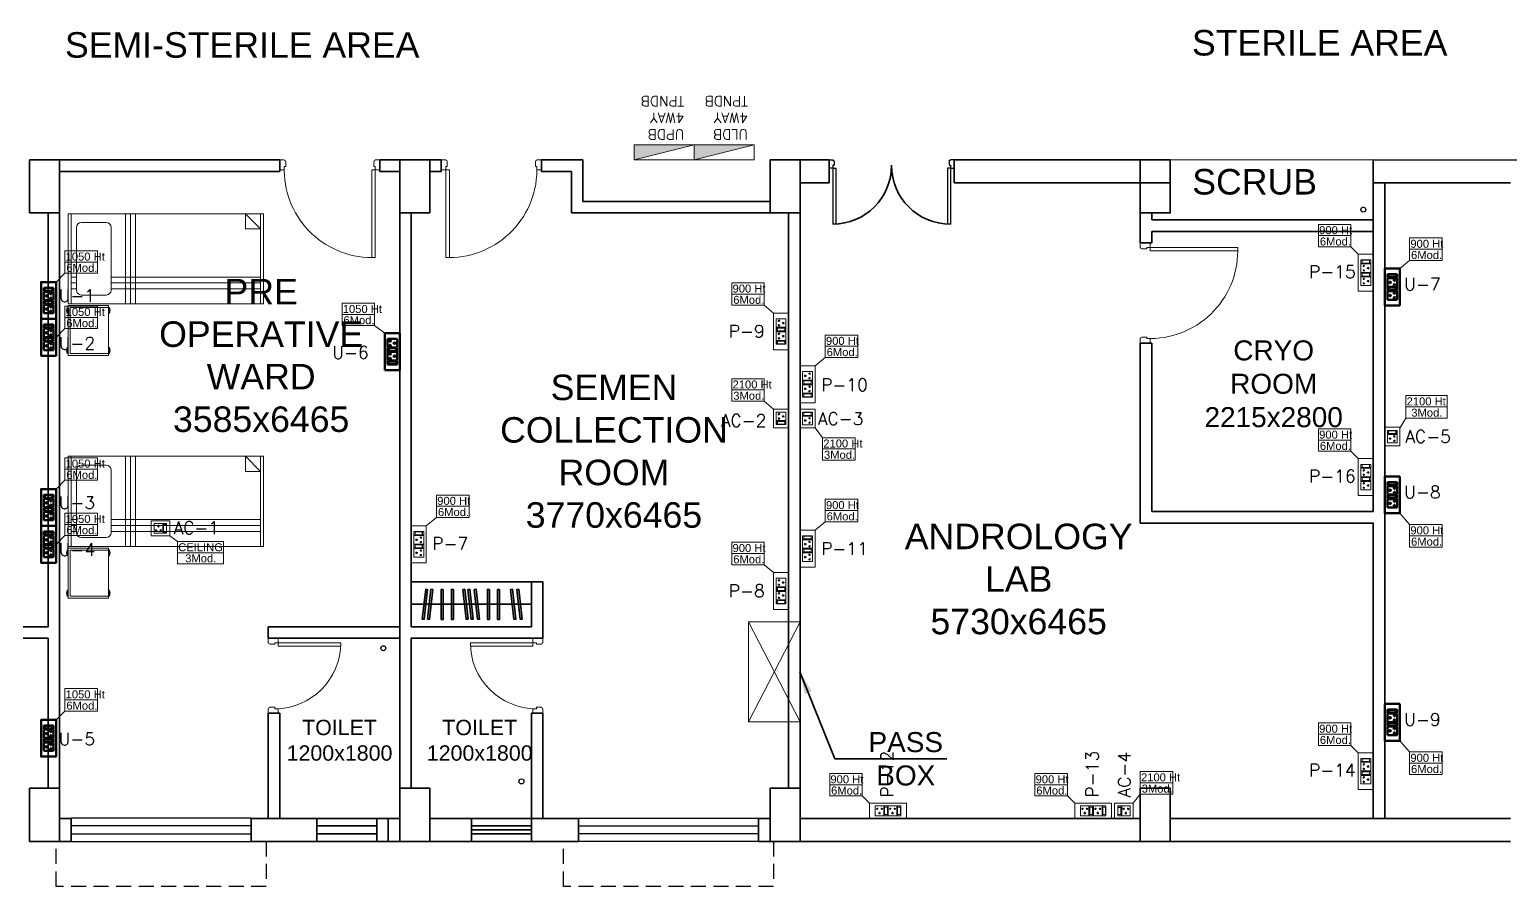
# Model space of a CAD drawing. Header units: millimetres. Extents: x 1380494 to 2061523, y -305664 to -174999.
# Drawn here: x 1644117 to 1658917, y -206533 to -197971 of the extents above; entities that cross this region are included whole.
import ezdxf

# ---------------------------------------------------------------- set-up
doc = ezdxf.new("R2010")
doc.units = ezdxf.units.MM
doc.header["$LTSCALE"] = 600
doc.header["$MEASUREMENT"] = 0
for name, pattern in [('1', [0]), ('CONTINU', [0]), ('DASHED2', [0.375, 0.25, -0.125]), ('HIDDEN', [0.375, 0.25, -0.125])]:
    doc.linetypes.add(name, pattern=pattern)
doc.layers.add('CFT_LOOPING', color=7, linetype='1', lineweight=0, true_color=0xd6d600)
doc.layers.add('ELE-6A AC SOCKET', color=7, linetype='Continuous', lineweight=0, true_color=0x00ceb6)
for name, color, linetype, lineweight in [('col', 5, 'Continuous', 35), ('DOOR', 144, 'Continuous', 13), ('ELE-2NOS OF 6-16 RAW POWER SOCKET', 1, 'Continuous', 20), ('ELE. 2N0S OF 6-16 UPS SOCKETS', 191, 'Continuous', 15), ('ELE. DB', 1, 'Continuous', 9), ('furniture', 30, 'Continuous', 9), ('HATCH', 8, 'Continuous', 5), ('P-Wall', 250, 'Continuous', 35), ('toi-fix', 46, 'Continuous', 9), ('WIN', 151, 'Continuous', 9)]:
    doc.layers.add(name, color=color, linetype=linetype, lineweight=lineweight)
for name, color, linetype in [('ELE-LIGHTING TEXT', 7, 'Continuous'), ('Lines', 7, 'Continuous'), ('MEP_HVAC_DRAIN_PIPE', 7, 'Continuous'), ('TEXT', 250, 'Continuous'), ('wall', 1, 'Continuous'), ('Window', 4, 'Continuous')]:
    doc.layers.add(name, color=color, linetype=linetype)
doc.styles.add('ARIAL', font='arial.ttf')
doc.styles.add('ROMANS', font='romans.shx')
doc.styles.get("Standard").update_dxf_attribs({"font": 'stylu.ttf'})
doc.dimstyles.get("Standard").update_dxf_attribs({"dimscale": 1.5, "dimtxt": 150, "dimasz": 150, "dimexe": 100, "dimexo": 100, "dimgap": 0.25, "dimtad": 0, "dimdec": 0, "dimzin": 0, "dimdsep": 46, "dimtxsty": 'ARIAL', "dimcen": 0.09, "dimdle": 100, "dimclrd": 7, "dimclre": 7, "dimclrt": 7, "dimadec": 0, "dimazin": 0, "dimtfac": 1, "dimtdec": 0, "dimtofl": 0, "dimtmove": 0, "dimatfit": 3, "dimfxl": 1, "dimtolj": 1, "dimtzin": 0, "dimarcsym": 0})

# ---------------------------------------------------------------- blocks, each defined once
blk = doc.blocks.new('A$C45A5314D')
at = {"layer": 'furniture', "color": 8, "ltscale": 0.75}
for p, q in [((-1962, 946), (-1950, 946)), ((-1962, 946), (-1950, 946)), ((-1962, 946), (-1962, 887)), ((-1962, 944), (-1950, 944)), ((-1962, 943), (-1950, 943)), ((-1962, 941), (-1950, 941)), ((-1962, 939), (-1950, 939)), ((-1962, 936), (-1950, 936)), ((-1962, 932), (-1950, 932)), ((-1962, 927), (-1950, 927)), ((-1962, 921), (-1950, 921)), ((-1962, 913), (-1950, 913)), ((-1962, 907), (-1950, 907)), ((-1962, 902), (-1950, 902)), ((-1962, 898), (-1950, 898)), ((-1962, 895), (-1950, 895)), ((-1962, 892), (-1950, 892)), ((-1962, 891), (-1950, 891)), ((-1962, 889), (-1950, 889)), ((-1962, 888), (-1950, 888)), ((-1950, 967), (-1550, 967)), ((-1950, 467), (-1950, 967)), ((-1930, 948), (-1930, 487)), ((-1930, 948), (-1550, 948)), ((-1550, 967), (-1550, 467)), ((-1538, 946), (-1550, 946)), ((-1538, 946), (-1550, 946)), ((-1538, 944), (-1550, 944)), ((-1538, 943), (-1550, 943)), ((-1538, 941), (-1550, 941)), ((-1538, 939), (-1550, 939)), ((-1538, 936), (-1550, 936)), ((-1538, 932), (-1550, 932)), ((-1538, 927), (-1550, 927)), ((-1538, 921), (-1550, 921)), ((-1538, 913), (-1550, 913)), ((-1538, 907), (-1550, 907)), ((-1538, 902), (-1550, 902)), ((-1538, 898), (-1550, 898)), ((-1538, 895), (-1550, 895)), ((-1538, 892), (-1550, 892)), ((-1538, 891), (-1550, 891)), ((-1538, 889), (-1550, 889)), ((-1538, 888), (-1550, 888)), ((-1538, 946), (-1538, 887)), ((-1962, 887), (-1950, 887)), ((-1538, 887), (-1550, 887)), ((-1962, 545), (-1950, 545)), ((-1962, 545), (-1950, 545)), ((-1962, 545), (-1962, 486)), ((-1962, 543), (-1950, 543)), ((-1962, 542), (-1950, 542)), ((-1962, 540), (-1950, 540)), ((-1962, 538), (-1950, 538)), ((-1962, 535), (-1950, 535)), ((-1962, 531), (-1950, 531)), ((-1962, 526), (-1950, 526)), ((-1962, 520), (-1950, 520)), ((-1962, 512), (-1950, 512)), ((-1962, 506), (-1950, 506)), ((-1962, 501), (-1950, 501)), ((-1962, 497), (-1950, 497)), ((-1962, 494), (-1950, 494)), ((-1962, 491), (-1950, 491)), ((-1962, 490), (-1950, 490)), ((-1962, 488), (-1950, 488)), ((-1962, 487), (-1950, 487)), ((-1962, 486), (-1950, 486)), ((-1962, 486), (-1950, 486)), ((-1550, 467), (-1950, 467)), ((-1550, 487), (-1930, 487)), ((-1538, 545), (-1550, 545)), ((-1538, 545), (-1550, 545)), ((-1538, 543), (-1550, 543)), ((-1538, 542), (-1550, 542)), ((-1538, 540), (-1550, 540)), ((-1538, 538), (-1550, 538)), ((-1538, 535), (-1550, 535)), ((-1538, 531), (-1550, 531)), ((-1538, 526), (-1550, 526)), ((-1538, 520), (-1550, 520)), ((-1538, 512), (-1550, 512)), ((-1538, 506), (-1550, 506)), ((-1538, 501), (-1550, 501)), ((-1538, 497), (-1550, 497)), ((-1538, 494), (-1550, 494)), ((-1538, 491), (-1550, 491)), ((-1538, 490), (-1550, 490)), ((-1538, 488), (-1550, 488)), ((-1538, 487), (-1550, 487)), ((-1538, 486), (-1550, 486)), ((-1538, 545), (-1538, 486))]:
    blk.add_line(p, q, dxfattribs=at)
at = {"layer": 'furniture', "color": 8}
for p, q in [((0, 450), (-1950, 450)), ((-1950, 450), (-1950, -450)), ((-1920, 450), (-1920, -450)), ((-1377, -450), (-1377, 450)), ((-1327, -450), (-1327, 450)), ((-1277, -450), (-1277, 450)), ((-30, -450), (-30, 450)), ((0, -450), (0, 450)), ((-1920, 300), (-1869, 300)), ((-1869, 313), (-1869, -313)), ((-1572, 362), (-1820, 362)), ((-1523, 313), (-1523, -313)), ((-1523, 300), (-30, 300)), ((-1920, 241), (-1869, 241)), ((-1920, 182), (-1869, 182)), ((-1523, 241), (-30, 241)), ((-1523, 182), (-30, 182)), ((-1820, -362), (-1572, -362)), ((-180, -450), (-30, -300)), ((-180, -450), (-180, -300)), ((-30, -300), (-180, -300)), ((-1950, -450), (0, -450))]:
    blk.add_line(p, q, dxfattribs=at)
at = {"layer": 'furniture', "color": 8, "ltscale": 0.75}
for centre, start, end in [((-1876, 917), 161.0754, 198.9247), ((-1624, 917), 341.0754, 18.9247), ((-1876, 516), 161.0754, 198.9247), ((-1624, 516), 341.0754, 18.9247)]:
    blk.add_arc(centre, 91.1, start, end, dxfattribs=at)
at = {"layer": 'furniture', "color": 8}
for centre, start, end in [((-1820, 313), 90, 180), ((-1572, 313), 0, 90), ((-1820, -313), 180, 270), ((-1572, -313), 270, 0)]:
    blk.add_arc(centre, 49.2, start, end, dxfattribs=at)
blk = doc.blocks.new('A$C19B8274B')
at = {"layer": 'DOOR'}
blk.add_line((-45, 925), (-80, 925), dxfattribs=at)
at = {"layer": 'DOOR', "color": 8}
for p, q in [((-80, 50), (-80, 925)), ((-45, 50), (-45, 925)), ((-45, 50), (-80, 50)), ((-955, -50), (-955, -47.5)), ((-940, -35), (-942.5, -35)), ((-60, -35), (-57.5, -35)), ((-45, -50), (-45, -47.5))]:
    blk.add_line(p, q, dxfattribs=at)
for points in [[(-940, 15), (-955, 15), (-955, 50), (-1000, 50), (-1000, -50), (-955, -50)], [(-940, -35), (-940, 15)], [(-60, 15), (-45, 15), (-45, 50), (0, 50), (0, -50), (-45, -50)], [(-60, -35), (-60, 15)]]:
    blk.add_lwpolyline(points, dxfattribs=at)
for centre, radius, start, end in [((-80, 50), 875, 90, 182.29244), ((-955, -35), 12.5, 270, 0), ((-45, -35), 12.5, 180, 270)]:
    blk.add_arc(centre, radius, start, end, dxfattribs=at)
blk = doc.blocks.new('750')
at = {"layer": 'DOOR', "color": 8}
for p, q in [((-50, 705), (-47.5, 705)), ((-35, 690), (-35, 692.5)), ((-50, 45), (-47.5, 45)), ((-35, 60), (-35, 57.5)), ((50, 45), (50, 80)), ((50, 80), (675, 80)), ((50, 45), (675, 45)), ((675, 45), (675, 80))]:
    blk.add_line(p, q, dxfattribs=at)
for points in [[(15, 690), (15, 705), (50, 705), (50, 750), (-50, 750), (-50, 705)], [(-35, 690), (15, 690)], [(15, 60), (15, 45), (50, 45), (50, 0), (-50, 0), (-50, 45)], [(-35, 60), (15, 60)]]:
    blk.add_lwpolyline(points, dxfattribs=at)
for centre, radius, start, end in [((-35, 705), 12.5, 180, 270), ((15, 45), 660, 0, 90), ((-35, 45), 12.5, 90, 180)]:
    blk.add_arc(centre, radius, start, end, dxfattribs=at)
blk = doc.blocks.new('W1800')
at = {"layer": 'wall', "color": 7}
for p, q in [((0, -58), (0, 173)), ((1800, 173), (1800, -58))]:
    blk.add_line(p, q, dxfattribs=at)
at = {"layer": 'Window'}
for p, q in [((0, 173), (1800, 173)), ((0, 98), (1800, 98)), ((1800, 18), (0, 18)), ((1800, -58), (0, -58))]:
    blk.add_line(p, q, dxfattribs=at)
blk = doc.blocks.new('6MODULE-UPS')
at = {"layer": 'ELE. 2N0S OF 6-16 UPS SOCKETS', "color": 223, "lineweight": 50}
for p, q in [((-6, 92), (-6, 20)), ((-6, 92), (-6, 20)), ((19, 92), (-6, 92)), ((-6, 92), (19, 92)), ((-6, 20), (19, 20)), ((-4, 84), (-4, 28)), ((17, 84), (-4, 84)), ((-4, 30), (17, 30)), ((-4, 28), (17, 28)), ((17, 28), (17, 84)), ((19, 20), (19, 92)), ((24, 92), (87, 92)), ((24, 20), (24, 92)), ((87, 20), (24, 20)), ((87, 92), (87, 20)), ((91, 92), (91, 20)), ((91, 92), (91, 20)), ((116, 92), (91, 92)), ((91, 92), (116, 92)), ((91, 20), (116, 20)), ((93, 84), (93, 28)), ((114, 84), (93, 84)), ((93, 30), (114, 30)), ((93, 28), (114, 28)), ((114, 28), (114, 84)), ((116, 20), (116, 92)), ((120, 20), (120, 92)), ((120, 92), (184, 92)), ((184, 20), (120, 20)), ((184, 92), (184, 20))]:
    blk.add_line(p, q, dxfattribs=at)
blk.add_lwpolyline([(-48, 0), (226, 0), (226, 112), (-48, 112)], close=True, dxfattribs=at)
for centre, radius, start, end in [((37, 42), 4.24, 5.2689, 272.51), ((41, 39), 3.42, 202.6838, 75.0951), ((55, 74), 4.92, 307.1584, 232.8416), ((55, 69), 3.14, 161.4031, 18.5969), ((70, 39), 3.42, 104.9049, 337.3162), ((73, 42), 4.24, 267.49, 174.7311), ((134, 42), 4.24, 5.2689, 272.51), ((137, 39), 3.42, 202.6838, 75.0951), ((152, 74), 4.92, 307.1584, 232.8416), ((152, 69), 3.14, 161.4031, 18.5969), ((167, 39), 3.42, 104.9049, 337.3162), ((170, 42), 4.24, 267.49, 174.7311)]:
    blk.add_arc(centre, radius, start, end, dxfattribs=at)
blk = doc.blocks.new('RTUH 6U')
at = {"layer": 'ELE-2NOS OF 6-16 RAW POWER SOCKET', "color": 30, "ltscale": 300}
for p, q in [((-312, -26), (-227, -26)), ((-312, -124), (-312, -26)), ((-227, -124), (-312, -124)), ((-227, -26), (-227, -124)), ((-187, -26), (-221, -26)), ((-221, -26), (-221, -124)), ((-187, -124), (-221, -124)), ((-221, -124), (-187, -124)), ((-190, -37), (-218, -37)), ((-218, -37), (-218, -113)), ((-190, -40), (-218, -40)), ((-218, -113), (-190, -113)), ((-190, -113), (-190, -37)), ((-187, -124), (-187, -26)), ((-187, -124), (-187, -26)), ((-181, -124), (-181, -26)), ((-181, -26), (-96, -26)), ((-96, -124), (-181, -124)), ((-96, -26), (-96, -124)), ((-57, -26), (-91, -26)), ((-91, -26), (-91, -124)), ((-57, -124), (-91, -124)), ((-91, -124), (-57, -124)), ((-60, -37), (-88, -37)), ((-88, -37), (-88, -113)), ((-60, -40), (-88, -40)), ((-88, -113), (-60, -113)), ((-60, -113), (-60, -37)), ((-57, -124), (-57, -26)), ((-57, -124), (-57, -26))]:
    blk.add_line(p, q, dxfattribs=at)
blk.add_lwpolyline([(0, 0), (-368, 0), (-368, -150), (0, -150)], close=True, dxfattribs=at)
for centre, radius, start, end in [((-293, -56), 5.7, 87.49, 354.7311), ((-289, -52), 4.6, 284.9049, 157.3162), ((-269, -99), 6.62, 127.1584, 52.8416), ((-269, -92), 4.22, 341.4031, 198.5969), ((-249, -52), 4.6, 22.6838, 255.0951), ((-245, -56), 5.7, 185.2689, 92.51), ((-163, -56), 5.7, 87.49, 354.7311), ((-159, -52), 4.6, 284.9049, 157.3162), ((-139, -99), 6.62, 127.1584, 52.8416), ((-139, -92), 4.22, 341.4031, 198.5969), ((-119, -52), 4.6, 22.6838, 255.0951), ((-115, -56), 5.7, 185.2689, 92.51)]:
    blk.add_arc(centre, radius, start, end, dxfattribs=at)
blk = doc.blocks.new('UPS DB')
at = {"layer": 'HATCH'}
h = blk.add_hatch(color=3, dxfattribs=at)
h.dxf.hatch_style = 1
h.paths.add_polyline_path([(0, -150), (600, -150), (600, 0)])
at = {"layer": 'ELE. DB', "color": 3}
blk.add_line((600, 0), (0, -150), dxfattribs=at)
blk.add_lwpolyline([(0, 0), (600, 0), (600, -150), (0, -150)], close=True, dxfattribs=at)
blk = doc.blocks.new('54Y')
at = {"layer": 'ELE. 2N0S OF 6-16 UPS SOCKETS', "color": 140, "lineweight": 50}
for p, q in [((26, 312), (26, 278)), ((26, 278), (26, 312)), ((26, 312), (124, 312)), ((26, 312), (124, 312)), ((37, 281), (37, 309)), ((37, 309), (113, 309)), ((110, 309), (110, 281)), ((113, 309), (113, 281)), ((124, 312), (124, 278)), ((124, 278), (26, 278)), ((124, 272), (26, 272)), ((26, 272), (26, 187)), ((26, 187), (124, 187)), ((26, 181), (26, 148)), ((26, 148), (26, 181)), ((26, 181), (124, 181)), ((26, 181), (124, 181)), ((113, 281), (37, 281)), ((37, 150), (37, 179)), ((37, 179), (113, 179)), ((113, 150), (37, 150)), ((110, 179), (110, 150)), ((113, 179), (113, 150)), ((124, 187), (124, 272)), ((124, 181), (124, 148)), ((124, 148), (26, 148)), ((26, 142), (26, 57)), ((124, 142), (26, 142)), ((26, 57), (124, 57)), ((124, 57), (124, 142))]:
    blk.add_line(p, q, dxfattribs=at)
blk.add_lwpolyline([(150, 368), (150, 0), (0, 0), (0, 368)], close=True, dxfattribs=at)
for centre, radius, start, end in [((51, 230), 6.62, 37.1584, 322.8416), ((58, 230), 4.22, 251.4031, 108.5969), ((94, 254), 5.7, 357.49, 264.7311), ((94, 205), 5.7, 95.2689, 2.51), ((98, 249), 4.6, 194.9049, 67.3162), ((98, 210), 4.6, 292.6838, 165.0951), ((51, 99), 6.62, 37.1584, 322.8416), ((58, 99), 4.22, 251.4031, 108.5969), ((94, 124), 5.7, 357.49, 264.7311), ((94, 75), 5.7, 95.2689, 2.51), ((98, 119), 4.6, 194.9049, 67.3162), ((98, 80), 4.6, 292.6838, 165.0951)]:
    blk.add_arc(centre, radius, start, end, dxfattribs=at)
blk = doc.blocks.new('EQ2WE')
at = {"layer": 'ELE-6A AC SOCKET', "lineweight": 0}
for p, q in [((-99, 170), (-215, 170)), ((-215, 170), (-215, 36)), ((-215, 36), (-99, 36)), ((-99, 36), (-99, 170)), ((-91, 36), (-91, 170)), ((-91, 170), (-45, 170)), ((-45, 170), (-91, 170)), ((-45, 36), (-91, 36)), ((-87, 51), (-87, 155)), ((-87, 155), (-48, 155)), ((-48, 55), (-87, 55)), ((-48, 51), (-87, 51)), ((-48, 155), (-48, 51)), ((-45, 170), (-45, 36)), ((-45, 170), (-45, 36))]:
    blk.add_line(p, q, dxfattribs=at)
blk.add_lwpolyline([(0, 0), (-257, 0), (-257, 206), (0, 206)], close=True, dxfattribs=at)
for centre, radius, start, end in [((-190, 77), 7.83, 5.2689, 272.51), ((-184, 72), 6.31, 202.6838, 75.0951), ((-157, 136), 9.08, 307.1584, 232.8416), ((-157, 127), 5.79, 161.4031, 18.5969), ((-130, 72), 6.31, 104.9049, 337.3162), ((-124, 77), 7.83, 267.49, 174.7311)]:
    blk.add_arc(centre, radius, start, end, dxfattribs=at)
blk = doc.blocks.new('rwgha')
at = {"color": 8, "lineweight": 25}
for p, q in [((22790, 6726.7), (22790, 6810)), ((22790, 6726.7), (22790, 6810)), ((22790, 6810), (22827.5, 6810)), ((22827.5, 6810), (22827.5, 6807.9)), ((24040, 6810), (24002.5, 6810)), ((24002.5, 6810), (24002.5, 6807.9)), ((24040, 6726.7), (24040, 6810)), ((22827.5, 6726.7), (22790, 6726.7)), ((22840, 6755.8), (22827.5, 6755.8)), ((22827.5, 6755.8), (22827.5, 6726.7)), ((22827.5, 6726.7), (22827.5, 6168.3)), ((22827.5, 6726.7), (22856.7, 6726.7)), ((22840, 6797.5), (22837.9, 6797.5)), ((22840, 6797.5), (22840, 6755.8)), ((22856.7, 6726.7), (22856.7, 6168.3)), ((23973.3, 6726.7), (23973.3, 6168.3)), ((24002.5, 6726.7), (23973.3, 6726.7)), ((23990, 6797.5), (23992.1, 6797.5)), ((23990, 6797.5), (23990, 6755.8)), ((23990, 6755.8), (24002.5, 6755.8)), ((24002.5, 6755.8), (24002.5, 6726.7)), ((24002.5, 6726.7), (24040, 6726.7)), ((24002.5, 6726.7), (24002.5, 6168.3))]:
    blk.add_line(p, q, dxfattribs=at)
at = {"color": 8}
for centre, radius, start, end in [((22827.5, 6797.5), 10.4, 0, 90), ((22827.5, 6755.8), 587.5, 270, 0), ((24002.5, 6755.8), 587.5, 180, 270), ((24002.5, 6797.5), 10.4, 90, 180)]:
    blk.add_arc(centre, radius, start, end, dxfattribs=at)
at = {"layer": 'col'}
for points in [[(14800, 6280), (15100, 6280), (15100, 6810), (14800, 6810)], [(18500, 6280), (18800, 6280), (18800, 6810), (18500, 6810)], [(22200, 6280), (22500, 6280), (22500, 6810), (22200, 6810)], [(25900, 6280), (26200, 6280), (26200, 6810), (25900, 6810)], [(14800, 0), (15100, 0), (15100, 530), (14800, 530)], [(18500, 0), (18800, 0), (18800, 530), (18500, 530)], [(22200, 0), (22500, 0), (22500, 530), (22200, 530)], [(25900, 0), (26200, 0), (26200, 530), (25900, 530)]]:
    blk.add_lwpolyline(points, close=True, dxfattribs=at)
at = {"layer": 'furniture', "linetype": 'Continuous'}
blk.add_line((28230, 6810), (26015, 6810), dxfattribs=at)
at = {"layer": 'Lines', "linetype": 'HIDDEN'}
for points in [[(17165, 0), (17165, -450), (15065, -450), (15065, 0)], [(22235, 0), (22235, -450), (20135, -450), (20135, 0)]]:
    blk.add_lwpolyline(points, dxfattribs=at)
at = {"layer": 'MEP_HVAC_DRAIN_PIPE', "linetype": 'ByBlock'}
for centre in [(28130, 6313.2), (18335.6, 1930), (19715, 598.8)]:
    blk.add_circle(centre, 25, dxfattribs=at)
at = {"layer": 'P-Wall', "color": 8, "linetype": 'Continuous'}
for p, q in [((15100, 6810), (17300, 6810)), ((18300, 6695), (18300, 6810)), ((18300, 6810), (18500, 6810)), ((18800, 6810), (18915, 6810)), ((18915, 6695), (18915, 6810)), ((19915, 6810), (20330, 6810)), ((19915, 6695), (19915, 6810)), ((22500, 6810), (22790, 6810)), ((24040.5, 6812), (26200, 6810)), ((28230, 6810), (30812.3, 6807.4)), ((15100, 6695), (17300, 6695)), ((18300, 6695), (18500, 6695)), ((18800, 6695), (18915, 6695)), ((19915, 6695), (20215, 6695)), ((25910, 6803), (25910, 6803)), ((22500, 6580), (22790, 6580)), ((24040.5, 6582.1), (26200, 6580)), ((25900, 6630.5), (25900, 6630.5)), ((28230, 6580), (29600, 6580)), ((26015, 5980), (25900, 5980)), ((26015, 4980), (25900, 4980))]:
    blk.add_line(p, q, dxfattribs=at)
at = {"layer": 'P-Wall', "color": 8}
for p, q in [((17300, 6810), (17300, 6695)), ((22790, 6810), (22790, 6580)), ((24040.5, 6812.1), (24040.5, 6582.1)), ((28230, 6810), (28230, 3295)), ((18500, 1915), (18500, 6695)), ((28345, 6580), (28345, 230)), ((14985, 2145), (14985, 6280)), ((15100, 530), (15100, 6280)), ((18615, 2145), (18615, 6280)), ((22385, 6280), (22385, 530)), ((22500, 6280), (22500, 530)), ((25900, 6280), (25900, 5980)), ((28230, 6210), (26015, 6210)), ((26015, 6095), (26015, 5980)), ((28230, 6095), (26015, 6095)), ((25900, 4980), (25900, 3180)), ((26015, 4980), (26015, 3295)), ((28230, 3295), (26015, 3295)), ((28230, 3180), (25900, 3180)), ((28230, 3184.7), (28230, 230)), ((19815, 2595), (18615, 2595)), ((19815, 2595), (19930, 2595)), ((19815, 2145), (19815, 2595)), ((19930, 2030), (19930, 2595)), ((19815, 2370), (18615, 2370)), ((14500, 2145), (14985, 2145)), ((17185, 2030), (17185, 2145)), ((17185, 2145), (18500, 2145)), ((19815, 2145), (18615, 2145)), ((14500, 2030), (14985, 2030)), ((14985, 530), (14985, 2030)), ((17185, 2030), (18500, 2030)), ((18500, 530), (18500, 2030)), ((19930, 2030), (18615, 2030)), ((18615, 530), (18615, 2030)), ((17185, 1280), (17300, 1280)), ((17185, 230), (17185, 1280)), ((17300, 230), (17300, 1280)), ((19930, 1280), (19815, 1280)), ((19815, 230), (19815, 1280)), ((19930, 230), (19930, 1280)), ((15100, 230), (15215, 230)), ((15215, 230), (15215, 0)), ((17015, 230), (17185, 230)), ((17015, 230), (17015, 0)), ((17015, 230), (18500, 230)), ((17015, 230), (17015, 0)), ((17300, 230), (17670, 230)), ((18270, 230), (17670, 230)), ((17670, 230), (17670, 0)), ((18270, 155), (17670, 155)), ((18270, 230), (18500, 230)), ((18270, 230), (18270, 0)), ((18385, 230), (18385, 0)), ((18500, 230), (18385, 230)), ((19030, 230), (18800, 230)), ((19030, 230), (18800, 230)), ((20285, 230), (18800, 230)), ((19630, 230), (19030, 230)), ((19630, 230), (19030, 230)), ((19215, 230), (19215, 0)), ((19215, 230), (19215, 0)), ((19815, 155), (19215, 155)), ((19815, 155), (19215, 155)), ((19815, 230), (19630, 230)), ((19815, 230), (19630, 230)), ((19815, 230), (19815, 0)), ((19815, 230), (19815, 0)), ((20285, 230), (20285, 0)), ((22085, 230), (22200, 230)), ((22085, 230), (22085, 0)), ((22085, 230), (22085, 0)), ((22085, 230), (22200, 230)), ((22500, 230), (25900, 230)), ((29600, 230), (26200, 230)), ((15100, 0), (15215, 0)), ((17015, 0), (17670, 0)), ((17015, 0), (18500, 0)), ((18270, 75), (17670, 75)), ((18270, 0), (17670, 0)), ((18270, 0), (18500, 0)), ((18500, 0), (18385, 0)), ((19030, 0), (18800, 0)), ((20285, 0), (18800, 0)), ((19630, 0), (19030, 0)), ((19030, 0), (19630, 0)), ((19815, 115), (19215, 115)), ((19815, 75), (19215, 75)), ((22085, 0), (22200, 0)), ((22500, 0), (25900, 0)), ((29600, 0), (26200, 0))]:
    blk.add_line(p, q, dxfattribs=at)
at = {"layer": 'P-Wall'}
for p, q in [((20330, 6810), (20330, 6395)), ((20215, 6695), (20215, 6280)), ((22200, 6395), (20330, 6395)), ((22200, 6280), (20215, 6280)), ((26015, 6210), (26015, 6280))]:
    blk.add_line(p, q, dxfattribs=at)
for points in [[(18778.4, 2517.5), (18744.8, 2219), (18724.9, 2220.7), (18758.5, 2519.3), (18778.4, 2517.5)], [(18830.4, 2517.5), (18796.8, 2219), (18776.9, 2220.7), (18810.5, 2519.3), (18830.4, 2517.5)], [(18934.5, 2518.2), (18934.5, 2218.2), (18914.5, 2218.2), (18914.5, 2518.2), (18934.5, 2518.2)], [(19036.1, 2518.2), (19036.1, 2218.2), (19016.1, 2218.2), (19016.1, 2518.2), (19036.1, 2518.2)], [(19128.9, 2517.5), (19162.5, 2219), (19182.4, 2220.7), (19148.8, 2519.3), (19128.9, 2517.5)], [(19180.9, 2517.5), (19214.5, 2219), (19234.4, 2220.7), (19200.8, 2519.3), (19180.9, 2517.5)], [(19243.4, 2517.5), (19277, 2219), (19296.9, 2220.7), (19263.3, 2519.3), (19243.4, 2517.5)], [(19395.4, 2518.2), (19395.4, 2218.2), (19375.4, 2218.2), (19375.4, 2518.2), (19395.4, 2518.2)], [(19497, 2518.2), (19497, 2218.2), (19477, 2218.2), (19477, 2518.2), (19497, 2518.2)], [(19606.9, 2517.5), (19640.5, 2219), (19660.4, 2220.7), (19626.8, 2519.3), (19606.9, 2517.5)], [(19669.4, 2517.5), (19703, 2219), (19722.9, 2220.7), (19689.3, 2519.3), (19669.4, 2517.5)]]:
    blk.add_lwpolyline(points, dxfattribs=at)
at = {"layer": 'WIN', "color": 8, "linetype": 'Continuous'}
for p, q in [((21985, 1195.3), (22500, 2195.3)), ((22500, 1195.3), (21985, 2195.3))]:
    blk.add_line(p, q, dxfattribs=at)
at = {"layer": 'WIN', "linetype": 'Continuous'}
blk.add_lwpolyline([(22500, 1195.3), (21985, 1195.3), (21985, 2195.3), (22500, 2195.3)], close=True, dxfattribs=at)
at = {"layer": 'DOOR', "linetype": 'Continuous', "xscale": -1}
for p, rotation in [((18300, 6760), 180), ((25950, 5980), 270)]:
    blk.add_blockref('A$C19B8274B', p, dxfattribs=dict(at, rotation=rotation))
at = {"layer": 'DOOR', "linetype": 'Continuous', "rotation": 180}
blk.add_blockref('A$C19B8274B', (18915, 6760), dxfattribs=at)
at = {"layer": 'DOOR', "color": 7, "xscale": -1}
blk.add_blockref('W1800', (17015, 57.5), dxfattribs=at)
at = {"layer": 'DOOR', "color": 7}
blk.add_blockref('W1800', (20285, 57.5), dxfattribs=at)
at = {"layer": 'furniture', "linetype": 'Continuous', "xscale": -1, "rotation": 179.9999868732306}
for p in [(17136.8, 5821.7), (17136.8, 3397.7)]:
    blk.add_blockref('A$C45A5314D', p, dxfattribs=at)
at = {"layer": 'P-Wall', "xscale": -1, "rotation": 180}
blk.add_blockref('750', (17235, 2030), dxfattribs=at)
at = {"layer": 'P-Wall', "rotation": 180}
blk.add_blockref('750', (19880, 2030), dxfattribs=at)
at = {"layer": 'TEXT', "color": 8, "attachment_point": 5, "style": 'ARIAL'}
for s, insert, char_height, width in [('SEMI-STERILE AREA', (16924.9, 7957.1), 255, 5392.826), ('STERILE AREA', (27694.2, 7978.8), 255, 5392.826), ('SCRUB', (27043.9, 6589.7), 255, 3332.726), ('PRE \\POPERATIVE WARD\\P3585x6465', (17114.3, 4854.5), 255, 2454.158), ('CRYO ROOM 2215x2800', (27234.2, 4571.3), 200, 1382.81), ('SEMEN COLLECTION ROOM \\P3770x6465', (20640.4, 3897.5), 255, 2322.893), ('ANDROLOGY LAB \\P5730x6465', (24685.3, 2620.4), 255, 2711.593), ('TOILET\\P1200x1800', (17897.5, 1009.3), 153, 1626.956), ('TOILET\\P1200x1800', (19298.5, 1009.3), 153, 1626.956), ('PASS BOX', (23556.8, 823.8), 200, 1149.25)]:
    blk.add_mtext(s, dxfattribs=dict(at, insert=insert, char_height=char_height, width=width))
at = {"layer": 'toi-fix', "linetype": 'Continuous'}
blk.add_leader([(22498.6, 1695.3), (22847.6, 823.8), (23965.9, 823.8)], dimstyle='Standard', dxfattribs=at)

msp = doc.modelspace()

# ---------------------------------------------------------------- linework, layer by layer
at = {"layer": 'CFT_LOOPING', "color": 7, "linetype": 'DASHED2', "ltscale": 5}
for p, q in [((1657397.1858, -200215.5337), (1657323.3931, -200142.3013)), ((1657910.18, -200277.9141), (1657812.1858, -200358.3112)), ((1644469.7957, -200406.1422), (1644382.1858, -200493.331)), ((1651552.1857, -200803.9431), (1651460.4717, -200725.6123)), ((1644469.7957, -200958.8596), (1644382.1858, -201046.0484)), ((1647564.4429, -200929.3408), (1647667.1858, -201005.425)), ((1651967.1857, -201331.7937), (1652069.0349, -201248.2699)), ((1651552.1858, -201762.4497), (1651460.4717, -201684.1189)), ((1657812.1858, -201954.8524), (1657872.5357, -201852.8535)), ((1651967.1858, -201949.9497), (1652042.5244, -202049.2058)), ((1657397.1858, -202258.2256), (1657323.3931, -202184.9932)), ((1644469.7958, -202474.7406), (1644382.1858, -202561.9294)), ((1648082.1857, -202930.4076), (1648184.0349, -202846.8838)), ((1651967.1857, -202973.2359), (1652069.0349, -202889.7121)), ((1657812.1858, -202804.5292), (1657910.18, -202916.9151)), ((1644469.7958, -203027.458), (1644382.1858, -203114.6468)), ((1645519.2805, -203030.3938), (1645594.9713, -203085.6329)), ((1651552.1857, -203397.0624), (1651460.4717, -203318.7316)), ((1644469.7958, -204780.8079), (1644382.1858, -204867.9966)), ((1657397.1858, -205196.9954), (1657323.3931, -205123.763)), ((1657812.1858, -205077.232), (1657910.18, -205189.618)), ((1652512.252, -205702.8395), (1652438.4593, -205629.6071)), ((1654563.173, -205702.8395), (1654489.3804, -205629.6071)), ((1655147.7086, -205702.8395), (1655217.9071, -205610.1094))]:
    msp.add_line(p, q, dxfattribs=at)
for points in [[(1656998.5731, -199917.3013), (1657323.3931, -199917.3013), (1657323.3931, -200029.8013), (1656998.5731, -200029.8013)], [(1656998.5731, -200029.8013), (1657323.3931, -200029.8013), (1657323.3931, -200142.3013), (1656998.5731, -200142.3013)], [(1657910.18, -200052.9141), (1658235.0001, -200052.9141), (1658235.0001, -200165.4141), (1657910.18, -200165.4141)], [(1644469.7957, -200181.1422), (1644794.6158, -200181.1422), (1644794.6158, -200293.6422), (1644469.7957, -200293.6422)], [(1657910.18, -200165.4141), (1658235.0001, -200165.4141), (1658235.0001, -200277.9141), (1657910.18, -200277.9141)], [(1644469.7957, -200293.6422), (1644794.6158, -200293.6422), (1644794.6158, -200406.1422), (1644469.7957, -200406.1422)], [(1651135.6516, -200500.6123), (1651460.4717, -200500.6123), (1651460.4717, -200613.1123), (1651135.6516, -200613.1123)], [(1651135.6516, -200613.1123), (1651460.4717, -200613.1123), (1651460.4717, -200725.6123), (1651135.6516, -200725.6123)], [(1644469.7957, -200733.8596), (1644794.6158, -200733.8596), (1644794.6158, -200846.3596), (1644469.7957, -200846.3596)], [(1647239.6229, -200704.3408), (1647564.4429, -200704.3408), (1647564.4429, -200816.8408), (1647239.6229, -200816.8408)], [(1647239.6229, -200816.8408), (1647564.4429, -200816.8408), (1647564.4429, -200929.3408), (1647239.6229, -200929.3408)], [(1644469.7957, -200846.3596), (1644794.6158, -200846.3596), (1644794.6158, -200958.8596), (1644469.7957, -200958.8596)], [(1652069.0349, -201023.2699), (1652393.8549, -201023.2699), (1652393.8549, -201135.7699), (1652069.0349, -201135.7699)], [(1652069.0349, -201135.7699), (1652393.8549, -201135.7699), (1652393.8549, -201248.2699), (1652069.0349, -201248.2699)], [(1651135.6517, -201459.1189), (1651460.4717, -201459.1189), (1651460.4717, -201571.6189), (1651135.6517, -201571.6189)], [(1651135.6517, -201571.6189), (1651460.4717, -201571.6189), (1651460.4717, -201684.1189), (1651135.6517, -201684.1189)], [(1657872.5357, -201627.8535), (1658285.1316, -201627.8535), (1658285.1316, -201740.3535), (1657872.5357, -201740.3535)], [(1657872.5357, -201740.3535), (1658285.1316, -201740.3535), (1658285.1316, -201852.8535), (1657872.5357, -201852.8535)], [(1656998.5731, -201959.9932), (1657323.3931, -201959.9932), (1657323.3931, -202072.4932), (1656998.5731, -202072.4932)], [(1652042.5244, -202049.2058), (1652367.3445, -202049.2058), (1652367.3445, -202161.7058), (1652042.5244, -202161.7058)], [(1652042.5244, -202161.7058), (1652367.3445, -202161.7058), (1652367.3445, -202274.2058), (1652042.5244, -202274.2058)], [(1656998.5731, -202072.4932), (1657323.3931, -202072.4932), (1657323.3931, -202184.9932), (1656998.5731, -202184.9932)], [(1644469.7958, -202249.7406), (1644794.6158, -202249.7406), (1644794.6158, -202362.2406), (1644469.7958, -202362.2406)], [(1644469.7958, -202362.2406), (1644794.6158, -202362.2406), (1644794.6158, -202474.7406), (1644469.7958, -202474.7406)], [(1648184.0349, -202621.8838), (1648508.8549, -202621.8838), (1648508.8549, -202734.3838), (1648184.0349, -202734.3838)], [(1648184.0349, -202734.3838), (1648508.8549, -202734.3838), (1648508.8549, -202846.8838), (1648184.0349, -202846.8838)], [(1652069.0349, -202664.7121), (1652393.8549, -202664.7121), (1652393.8549, -202777.2121), (1652069.0349, -202777.2121)], [(1644469.7958, -202802.458), (1644794.6158, -202802.458), (1644794.6158, -202914.958), (1644469.7958, -202914.958)], [(1652069.0349, -202777.2121), (1652393.8549, -202777.2121), (1652393.8549, -202889.7121), (1652069.0349, -202889.7121)], [(1644469.7958, -202914.958), (1644794.6158, -202914.958), (1644794.6158, -203027.458), (1644469.7958, -203027.458)], [(1657910.18, -202916.9151), (1658235.0001, -202916.9151), (1658235.0001, -203029.4151), (1657910.18, -203029.4151)], [(1657910.18, -203029.4151), (1658235.0001, -203029.4151), (1658235.0001, -203141.9151), (1657910.18, -203141.9151)], [(1645594.9713, -203085.6329), (1646054.33, -203085.6329), (1646054.33, -203198.1329), (1645594.9713, -203198.1329)], [(1645594.9713, -203198.1329), (1646054.33, -203198.1329), (1646054.33, -203310.6329), (1645594.9713, -203310.6329)], [(1651135.6516, -203093.7316), (1651460.4717, -203093.7316), (1651460.4717, -203206.2316), (1651135.6516, -203206.2316)], [(1651135.6516, -203206.2316), (1651460.4717, -203206.2316), (1651460.4717, -203318.7316), (1651135.6516, -203318.7316)], [(1644469.7958, -204555.8079), (1644794.6158, -204555.8079), (1644794.6158, -204668.3079), (1644469.7958, -204668.3079)], [(1644469.7958, -204668.3079), (1644794.6158, -204668.3079), (1644794.6158, -204780.8079), (1644469.7958, -204780.8079)], [(1656998.5731, -204898.763), (1657323.3931, -204898.763), (1657323.3931, -205011.263), (1656998.5731, -205011.263)], [(1656998.5731, -205011.263), (1657323.3931, -205011.263), (1657323.3931, -205123.763), (1656998.5731, -205123.763)], [(1657910.18, -205189.618), (1658235.0001, -205189.618), (1658235.0001, -205302.118), (1657910.18, -205302.118)], [(1652113.6393, -205404.6071), (1652438.4593, -205404.6071), (1652438.4593, -205517.1071), (1652113.6393, -205517.1071)], [(1654164.5603, -205404.6071), (1654489.3804, -205404.6071), (1654489.3804, -205517.1071), (1654164.5603, -205517.1071)], [(1655217.9071, -205385.1094), (1655542.7271, -205385.1094), (1655542.7271, -205497.6094), (1655217.9071, -205497.6094)], [(1657910.18, -205302.118), (1658235.0001, -205302.118), (1658235.0001, -205414.618), (1657910.18, -205414.618)], [(1652113.6393, -205517.1071), (1652438.4593, -205517.1071), (1652438.4593, -205629.6071), (1652113.6393, -205629.6071)], [(1654164.5603, -205517.1071), (1654489.3804, -205517.1071), (1654489.3804, -205629.6071), (1654164.5603, -205629.6071)], [(1655217.9071, -205497.6094), (1655542.7271, -205497.6094), (1655542.7271, -205610.1094), (1655217.9071, -205610.1094)]]:
    msp.add_lwpolyline(points, close=True, dxfattribs=at)

# ---------------------------------------------------------------- block references
at = {"layer": 'ELE-2NOS OF 6-16 RAW POWER SOCKET', "color": 3, "linetype": 'ByBlock'}
for p, rotation in [((1657397.1858, -200215.5337), 90), ((1651967.1857, -201700.272), 270), ((1657397.1858, -202258.2256), 90), ((1657397.1858, -205196.9954), 90)]:
    msp.add_blockref('RTUH 6U', p, dxfattribs=dict(at, rotation=rotation))
at = {"layer": 'ELE-2NOS OF 6-16 RAW POWER SOCKET', "color": 3, "linetype": 'ByBlock', "xscale": -1}
for p, rotation in [((1651552.1858, -201172.4214), 90.00000000000001), ((1648082.1857, -202930.4076), 270.0000000000001), ((1651967.1857, -202973.2359), 270), ((1651552.1858, -203765.5408), 90.00000000000004)]:
    msp.add_blockref('RTUH 6U', p, dxfattribs=dict(at, rotation=rotation))
at = {"layer": 'ELE-2NOS OF 6-16 RAW POWER SOCKET', "color": 3, "linetype": 'ByBlock'}
for p in [(1652880.7303, -205702.8395), (1654931.6514, -205702.8395)]:
    msp.add_blockref('RTUH 6U', p, dxfattribs=at)
at = {"layer": 'ELE-6A AC SOCKET', "color": 254, "linetype": 'ByBlock', "true_color": 0xdebad0, "xscale": 0.7286145446852714, "yscale": 0.7286145446852714, "zscale": 0.7286145446852714}
for p, rotation in [((1651552.1858, -201949.9497), 270), ((1651967.1858, -201762.4497), 89.99999999999999), ((1657812.1858, -201943.8991), 89.99999999999999), ((1654960.2086, -205702.8395), 180)]:
    msp.add_blockref('EQ2WE', p, dxfattribs=dict(at, rotation=rotation))
msp.add_blockref('EQ2WE', (1645519.2805, -203030.3938), dxfattribs=at)
at = {"layer": 'ELE. 2N0S OF 6-16 UPS SOCKETS', "xscale": -1.344445831101533, "yscale": 1.344445831101533, "zscale": 1.344445831101533}
for p, rotation in [((1657812.1858, -200422.9447), 89.99999999999933), ((1657812.1858, -202500.6844), 89.99999999999935), ((1657812.1858, -204773.3872), 89.99999999999935)]:
    msp.add_blockref('6MODULE-UPS', p, dxfattribs=dict(at, rotation=rotation))
at = {"layer": 'ELE. 2N0S OF 6-16 UPS SOCKETS', "color": 254, "linetype": 'ByBlock', "true_color": 0xdebad0}
for p, rotation in [((1644232.1858, -200861.8092), 359.9999999999999), ((1644232.1858, -201230.2875), 359.9999999999999), ((1647817.1858, -201005.4251), 180), ((1644232.1858, -202930.4076), 359.9999999999999), ((1644232.1858, -203298.8859), 359.9999999999999), ((1644232.1858, -205236.4749), 359.9999999999999)]:
    msp.add_blockref('54Y', p, dxfattribs=dict(at, rotation=rotation))
at = {"layer": 'ELE. DB', "rotation": 179.9999999999997}
for p in [(1650759.5669, -199272.8395), (1651359.5669, -199272.8395)]:
    msp.add_blockref('UPS DB', p, dxfattribs=at)
at = {"layer": 'P-Wall'}
msp.add_blockref('rwgha', (1629317.1858, -206082.8395), dxfattribs=at)

# ---------------------------------------------------------------- texts
at = {"layer": 'ELE-LIGHTING TEXT', "char_height": 100, "width": 671.872037, "attachment_point": 1, "rotation": 180}
for s, insert in [('{\\Fromans.shx|c228;UPDB 4WAY TPNDB\\P}', (1650660.7966, -199068.5062)), ('{\\Fromans.shx|c228;ULDB 4WAY TPNDB\\P}', (1651297.5731, -199068.5062))]:
    msp.add_mtext(s, dxfattribs=dict(at, insert=insert))
at = {"layer": 'ELE-LIGHTING TEXT', "color": 200, "linetype": 'CONTINU', "char_height": 125, "width": 349.837865, "attachment_point": 1, "style": 'ROMANS'}
for s, insert in [('{\\C256;P-15\\P}', (1656904.9307, -200328.2766)), ('{\\C256;U-7\\P}', (1657855.6162, -200452.1205)), ('{\\C256;U-1\\P}', (1644407.6582, -200566.8606)), ('{\\C256;P-9\\P}', (1651105.4488, -200923.1956)), ('{\\C256;U-2\\P}', (1644407.6582, -201042.9532)), ('{\\C256;U-6\\P}', (1647141.9742, -201135.2296)), ('{\\C256;P-10\\P}', (1652029.3188, -201457.7512)), ('{\\C256;AC-2\\P}', (1651025.8565, -201814.7238)), ('{\\C256;AC-3\\P}', (1651995.7055, -201796.7437)), ('{\\C256;AC-5\\P}', (1657866.9427, -201974.364)), ('{\\C256;P-16\\P}', (1656904.9307, -202370.9685)), ('{\\C256;U-8\\P}', (1657855.6162, -202529.8602)), ('{\\C256;U-3\\P}', (1644407.6582, -202635.459)), ('{\\C256;AC-1\\P}', (1645556.0778, -202886.7074)), ('{\\C256;P-7\\P}', (1648142.3978, -203044.1565)), ('{\\C256;U-4\\P}', (1644407.6582, -203104.4949)), ('{\\C256;P-11\\P}', (1652029.3188, -203095.0741)), ('{\\C256;P-8\\P}', (1651105.4488, -203516.3149)), ('{\\C256;U-9\\P}', (1657855.6162, -204802.563)), ('{\\C256;U-5\\P}', (1644407.6582, -204996.814)), ('{\\C256;P-14\\P}', (1656904.9307, -205309.7383))]:
    msp.add_mtext(s, dxfattribs=dict(at, insert=insert))
at = {"layer": 'ELE-LIGHTING TEXT', "color": 200, "linetype": 'CONTINU', "char_height": 125, "width": 349.837865, "attachment_point": 1, "rotation": 90, "style": 'ROMANS'}
for s, insert in [('{\\C256;P-12\\P}', (1652624.5742, -205644.1015)), ('{\\C256;P-13\\P}', (1654675.4953, -205644.1015)), ('{\\C256;AC-4\\P}', (1654996.1508, -205644.1015))]:
    msp.add_mtext(s, dxfattribs=dict(at, insert=insert))
at = {"layer": 'TEXT', "color": 7, "char_height": 80, "attachment_point": 1}
for s, insert, width in [('\\A1;{\\fArial|b0|i0|c0|p34;900 Ht\\P}', (1657006.0149, -199935.3795), 8957.987203), ('\\A1;{\\fArial|b0|i0|c0|p34;6Mod.\\P}', (1657013.0337, -200047.8795), 352.574826), ('\\A1;{\\fArial|b0|i0|c0|p34;900 Ht\\P}', (1657917.6219, -200070.9923), 8957.987203), ('\\A1;{\\fArial|b0|i0|c0|p34;1050 Ht\\P}', (1644477.2376, -200199.2204), 8957.987203), ('\\A1;{\\fArial|b0|i0|c0|p34;6Mod.\\P}', (1657924.6407, -200183.4923), 352.574826), ('\\A1;{\\fArial|b0|i0|c0|p34;6Mod.\\P}', (1644484.2564, -200311.7204), 352.574826), ('\\A1;{\\fArial|b0|i0|c0|p34;900 Ht\\P}', (1651143.0935, -200518.6905), 8957.987203), ('\\A1;{\\fArial|b0|i0|c0|p34;6Mod.\\P}', (1651150.1123, -200631.1905), 352.574826), ('\\A1;{\\fArial|b0|i0|c0|p34;1050 Ht\\P}', (1644477.2376, -200751.9378), 8957.987203), ('\\A1;{\\fArial|b0|i0|c0|p34;1050 Ht\\P}', (1647247.0647, -200722.419), 8957.987203), ('\\A1;{\\fArial|b0|i0|c0|p34;6Mod.\\P}', (1647254.0835, -200834.919), 352.574826), ('\\A1;{\\fArial|b0|i0|c0|p34;6Mod.\\P}', (1644484.2564, -200864.4378), 352.574826), ('\\A1;{\\fArial|b0|i0|c0|p34;900 Ht\\P}', (1652076.4767, -201041.3481), 8957.987203), ('\\A1;{\\fArial|b0|i0|c0|p34;6Mod.\\P}', (1652083.4955, -201153.8481), 352.574826), ('\\A1;{\\fArial|b0|i0|c0|p34;2100 Ht\\P}', (1651143.0935, -201477.1971), 8957.987203), ('\\A1;{\\fArial|b0|i0|c0|p34;3Mod.\\P}', (1651150.1123, -201589.6971), 352.574826), ('\\A1;{\\fArial|b0|i0|c0|p34;2100 Ht}', (1657879.9775, -201645.9317), 8957.987203), ('\\A1;{\\fArial|b0|i0|c0|p34;3Mod.}', (1657927.0786, -201758.4317), 352.574826), ('\\A1;{\\fArial|b0|i0|c0|p34;900 Ht\\P}', (1657006.015, -201978.0714), 8957.987203), ('\\A1;{\\fArial|b0|i0|c0|p34;2100 Ht\\P}', (1652049.9663, -202067.284), 8957.987203), ('\\A1;{\\fArial|b0|i0|c0|p34;6Mod.\\P}', (1657013.0338, -202090.5714), 352.574826), ('\\A1;{\\fArial|b0|i0|c0|p34;1050 Ht\\P}', (1644477.2376, -202267.8188), 8957.987203), ('\\A1;{\\fArial|b0|i0|c0|p34;3Mod.\\P}', (1652056.9851, -202179.784), 352.574826), ('\\A1;{\\fArial|b0|i0|c0|p34;6Mod.\\P}', (1644484.2564, -202380.3188), 352.574826), ('\\A1;{\\fArial|b0|i0|c0|p34;900 Ht\\P}', (1648191.4767, -202639.962), 8957.987203), ('\\A1;{\\fArial|b0|i0|c0|p34;6Mod.\\P}', (1648198.4955, -202752.462), 352.574826), ('\\A1;{\\fArial|b0|i0|c0|p34;900 Ht\\P}', (1652076.4767, -202682.7903), 8957.987203), ('\\A1;{\\fArial|b0|i0|c0|p34;1050 Ht\\P}', (1644477.2376, -202820.5362), 8957.987203), ('\\A1;{\\fArial|b0|i0|c0|p34;6Mod.\\P}', (1652083.4955, -202795.2903), 352.574826), ('\\A1;{\\fArial|b0|i0|c0|p34;6Mod.\\P}', (1644484.2564, -202933.0362), 352.574826), ('\\A1;{\\fArial|b0|i0|c0|p34;900 Ht\\P}', (1657917.6219, -202934.9933), 8957.987203), ('\\A1;{\\fArial|b0|i0|c0|p34;6Mod.\\P}', (1657924.6407, -203047.4933), 352.574826), ('\\A1;{\\fArial|b0|i0|c0|p34;CEILING}', (1645602.4132, -203103.7111), 8957.987203), ('\\A1;{\\fArial|b0|i0|c0|p34;900 Ht\\P}', (1651143.0935, -203111.8098), 8957.987203), ('\\A1;{\\fArial|b0|i0|c0|p34;3Mod.}', (1645672.4184, -203214.3024), 352.574826), ('\\A1;{\\fArial|b0|i0|c0|p34;6Mod.\\P}', (1651150.1123, -203224.3098), 352.574826), ('\\A1;{\\fArial|b0|i0|c0|p34;1050 Ht\\P}', (1644477.2376, -204573.8861), 8957.987203), ('\\A1;{\\fArial|b0|i0|c0|p34;6Mod.\\P}', (1644484.2564, -204686.3861), 352.574826), ('\\A1;{\\fArial|b0|i0|c0|p34;900 Ht\\P}', (1657006.0149, -204916.8412), 8957.987203), ('\\A1;{\\fArial|b0|i0|c0|p34;6Mod.\\P}', (1657013.0337, -205029.3412), 352.574826), ('\\A1;{\\fArial|b0|i0|c0|p34;900 Ht\\P}', (1657917.6219, -205207.6962), 8957.987203), ('\\A1;{\\fArial|b0|i0|c0|p34;900 Ht\\P}', (1652121.0811, -205422.6853), 8957.987203), ('\\A1;{\\fArial|b0|i0|c0|p34;900 Ht\\P}', (1654172.0022, -205422.6853), 8957.987203), ('\\A1;{\\fArial|b0|i0|c0|p34;2100 Ht\\P}', (1655225.3489, -205403.1876), 8957.987203), ('\\A1;{\\fArial|b0|i0|c0|p34;6Mod.\\P}', (1657924.6407, -205320.1962), 352.574826), ('\\A1;{\\fArial|b0|i0|c0|p34;6Mod.\\P}', (1652128.0999, -205535.1853), 352.574826), ('\\A1;{\\fArial|b0|i0|c0|p34;6Mod.\\P}', (1654179.021, -205535.1853), 352.574826), ('\\A1;{\\fArial|b0|i0|c0|p34;3Mod.\\P}', (1655232.3677, -205515.6876), 352.574826)]:
    msp.add_mtext(s, dxfattribs=dict(at, insert=insert, width=width))

doc.saveas('drawing.dxf')
